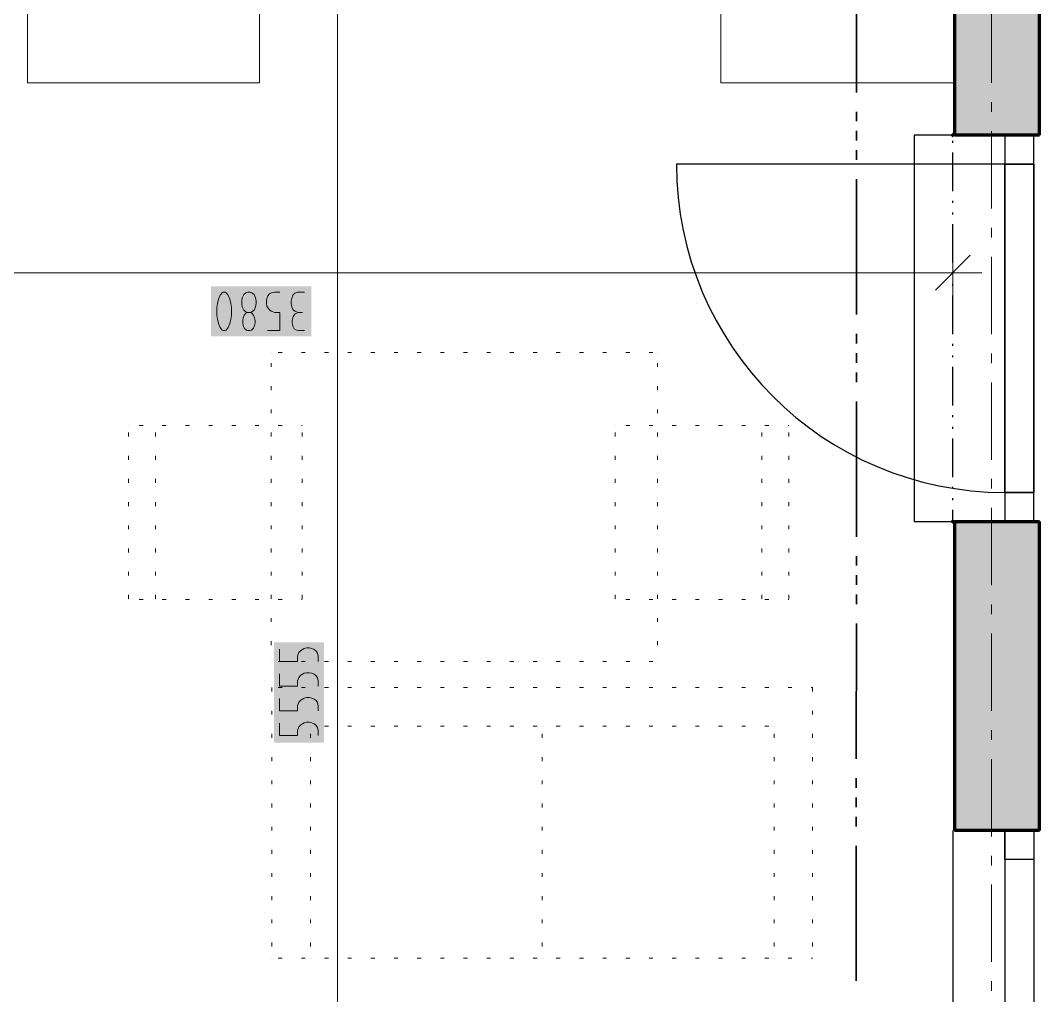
# Model space of a CAD drawing. Header units: millimetres. Extents: x 0 to 594, y 0 to 420.
# Drawn here: x 502.48 to 526.65, y 163.66 to 186.78 of the extents above; entities that cross this region are included whole.
import ezdxf

# ---------------------------------------------------------------- set-up
doc = ezdxf.new("R2010")
doc.units = ezdxf.units.MM
doc.header["$LTSCALE"] = 8
for name, color, linetype in [('PDF_Dvere', 7, 'Continuous'), ('PDF_Koty delkove', 7, 'Continuous'), ('PDF_Kuchyne', 7, 'Continuous'), ('PDF_Nabytek', 7, 'Continuous'), ('PDF_Obecne 0.25', 7, 'Continuous'), ('PDF_Okna', 7, 'Continuous'), ('PDF_Osy hlavni', 7, 'Continuous'), ('PDF_Pozarni useky', 7, 'Continuous'), ('PDF_Steny obvodove nosne', 7, 'Continuous'), ('PDF_Steny sendvic', 7, 'Continuous'), ('PDF_Zatepleni', 7, 'Continuous')]:
    doc.layers.add(name, color=color, linetype=linetype)

msp = doc.modelspace()

# ---------------------------------------------------------------- linework, layer by layer
at = {"layer": 'PDF_Dvere', "lineweight": 25}
for points in [[(526.508, 183.375), (526.508, 184.062), (525.821, 184.062), (525.821, 183.375)], [(526.508, 183.375), (525.821, 183.375)], [(526.508, 174.903), (526.508, 175.59), (525.821, 175.59), (525.821, 174.903)], [(526.508, 175.59), (525.821, 175.59)]]:
    msp.add_lwpolyline(points, close=True, dxfattribs=at)
msp.add_lwpolyline([(525.821, 183.375), (518.036, 183.375, 0.414213), (525.821, 175.59)], format="xyb", dxfattribs=at)
for points in [[(525.821, 175.59), (525.821, 183.375), (525.821, 175.59)], [(526.508, 175.59), (526.508, 183.375), (526.508, 175.59)]]:
    msp.add_lwpolyline(points, dxfattribs=at)
at = {"layer": 'PDF_Koty delkove', "lineweight": 18}
for points in [[(509.999, 145.412), (509.999, 174.668), (509.999, 180.632), (509.999, 181.276), (509.999, 187.129), (509.999, 196.289), (509.999, 197.617), (509.999, 198.533), (509.999, 215.064), (509.999, 216.576), (509.999, 218.453), (509.999, 240.434), (509.999, 242.312), (509.999, 243.823), (509.999, 260.355), (509.999, 261.27)], [(524.585, 181.486), (524.585, 180.799), (524.585, 180.112)], [(524.997, 181.211), (524.173, 180.387)], [(524.585, 180.799), (508.58, 180.799), (491.796, 180.799), (487.217, 180.799), (484.744, 180.799), (471.372, 180.799), (466.793, 180.799)], [(524.585, 180.799), (525.272, 180.799)], [(507.334, 179.425), (507.359, 179.44), (507.407, 179.501), (507.444, 179.593), (507.469, 179.7), (507.481, 179.791), (507.481, 179.974), (507.469, 180.065), (507.444, 180.173), (507.407, 180.264), (507.359, 180.325), (507.334, 180.341), (507.285, 180.341), (507.26, 180.325), (507.212, 180.264), (507.175, 180.173), (507.151, 180.065), (507.138, 179.974)], [(508.349, 180.249), (508.386, 180.294), (508.434, 180.325), (508.508, 180.341), (508.63, 180.341)], [(509.217, 180.341), (509.047, 180.341), (508.986, 180.31), (508.936, 180.264), (508.912, 180.188), (508.9, 180.127), (508.9, 180.065), (508.912, 179.989), (508.936, 179.929), (508.986, 179.883), (509.071, 179.852)], [(508.337, 179.425), (508.63, 179.425), (508.63, 179.852), (508.508, 179.852), (508.423, 179.883), (508.374, 179.929), (508.325, 180.005), (508.313, 180.065), (508.313, 180.127), (508.325, 180.188), (508.349, 180.249)], [(507.138, 179.974), (507.138, 179.791), (507.151, 179.7), (507.175, 179.593), (507.212, 179.501), (507.26, 179.44), (507.285, 179.425), (507.334, 179.425)], [(507.946, 179.852), (507.97, 179.836), (508.007, 179.791), (508.031, 179.73), (508.043, 179.669), (508.043, 179.607), (508.031, 179.547), (508.007, 179.486), (507.957, 179.44), (507.921, 179.425), (507.872, 179.425), (507.836, 179.44), (507.786, 179.486), (507.762, 179.547), (507.75, 179.607), (507.75, 179.669), (507.762, 179.73), (507.786, 179.791), (507.823, 179.836), (507.847, 179.852)], [(509.217, 179.425), (509.071, 179.425), (509.022, 179.44), (508.973, 179.471), (508.948, 179.517), (508.924, 179.607), (508.924, 179.669), (508.948, 179.76), (508.997, 179.822), (509.071, 179.852), (509.168, 179.852)], [(508.625, 171.878), (508.625, 171.585), (509.052, 171.585), (509.052, 171.707), (509.083, 171.793), (509.129, 171.842), (509.205, 171.89), (509.265, 171.903), (509.326, 171.903), (509.388, 171.89), (509.448, 171.866), (509.494, 171.829), (509.525, 171.781), (509.541, 171.707), (509.541, 171.585)], [(508.625, 171.291), (508.625, 170.998), (509.052, 170.998), (509.052, 171.12), (509.083, 171.205), (509.129, 171.255), (509.205, 171.303), (509.265, 171.315), (509.326, 171.315), (509.388, 171.303), (509.448, 171.279), (509.494, 171.242), (509.525, 171.194), (509.541, 171.12), (509.541, 170.998)], [(508.625, 170.704), (508.625, 170.411), (509.052, 170.411), (509.052, 170.533), (509.083, 170.618), (509.129, 170.667), (509.205, 170.716), (509.265, 170.728), (509.326, 170.728), (509.388, 170.716), (509.448, 170.692), (509.494, 170.655), (509.525, 170.607), (509.541, 170.533), (509.541, 170.411)], [(508.625, 170.117), (508.625, 169.824), (509.052, 169.824), (509.052, 169.946), (509.083, 170.031), (509.129, 170.08), (509.205, 170.129), (509.265, 170.141), (509.326, 170.141), (509.388, 170.129), (509.448, 170.105), (509.494, 170.068), (509.525, 170.019)], [(509.525, 170.019), (509.541, 169.946), (509.541, 169.824)]]:
    msp.add_lwpolyline(points, dxfattribs=at)
msp.add_lwpolyline([(507.726, 180.127), (507.726, 180.065), (507.738, 179.989), (507.774, 179.913), (507.823, 179.868), (507.847, 179.852), (507.946, 179.852), (507.97, 179.868), (508.019, 179.913), (508.056, 179.989), (508.068, 180.065), (508.068, 180.127), (508.056, 180.203), (508.019, 180.28), (507.97, 180.325), (507.921, 180.341), (507.872, 180.341), (507.823, 180.325), (507.774, 180.28), (507.738, 180.203)], close=True, dxfattribs=at)
at = {"layer": 'PDF_Koty delkove', "color": 7, "lineweight": 18, "true_color": 0xffffff, "transparency": 33554559}
for points in [[(509.38, 180.478), (507.001, 180.478), (509.38, 179.288), (507.001, 179.288)], [(509.678, 169.661), (509.678, 172.04), (508.488, 169.661), (508.488, 172.04)]]:
    msp.add_solid(points, dxfattribs=at)
at = {"layer": 'PDF_Kuchyne', "lineweight": 13}
msp.add_lwpolyline([(508.145, 196.289), (502.649, 196.289), (502.649, 185.298), (508.145, 185.298), (508.145, 190.794), (519.09, 190.794), (519.09, 185.298), (524.585, 185.298)], dxfattribs=at)
at = {"layer": 'PDF_Nabytek', "lineweight": 13}
for points in [[(508.428, 178.908), (508.428, 178.908)], [(508.428, 178.908), (508.428, 178.908)], [(508.683, 178.908), (508.592, 178.908)], [(509.233, 178.908), (509.141, 178.908)], [(509.782, 178.908), (509.691, 178.908)], [(510.332, 178.908), (510.24, 178.908)], [(510.881, 178.908), (510.79, 178.908)], [(511.431, 178.908), (511.339, 178.908)], [(511.98, 178.908), (511.889, 178.908)], [(512.53, 178.908), (512.438, 178.908)], [(513.08, 178.908), (512.988, 178.908)], [(513.629, 178.908), (513.537, 178.908)], [(514.179, 178.908), (514.087, 178.908)], [(514.728, 178.908), (514.637, 178.908)], [(515.278, 178.908), (515.186, 178.908)], [(515.827, 178.908), (515.736, 178.908)], [(516.377, 178.908), (516.285, 178.908)], [(516.926, 178.908), (516.835, 178.908)], [(517.476, 178.908), (517.384, 178.908)], [(517.587, 178.908), (517.587, 178.908)], [(517.587, 178.908), (517.587, 178.908)], [(508.428, 178.565), (508.428, 178.656)], [(517.587, 178.565), (517.587, 178.656)], [(508.428, 178.015), (508.428, 178.107)], [(517.587, 178.015), (517.587, 178.107)], [(508.428, 177.466), (508.428, 177.557)], [(517.587, 177.466), (517.587, 177.557)], [(505.038, 177.174), (505.038, 177.174)], [(505.038, 177.174), (505.038, 177.174)], [(505.386, 177.174), (505.295, 177.174)], [(505.679, 177.174), (505.679, 177.174)], [(505.936, 177.174), (505.844, 177.174)], [(506.485, 177.174), (506.394, 177.174)], [(507.035, 177.174), (506.943, 177.174)], [(507.584, 177.174), (507.493, 177.174)], [(508.134, 177.174), (508.042, 177.174)], [(508.683, 177.174), (508.592, 177.174)], [(509.159, 177.174), (509.141, 177.174)], [(509.159, 177.174), (509.159, 177.174)], [(509.159, 177.174), (509.159, 177.174)], [(516.578, 177.174), (516.578, 177.174)], [(516.578, 177.174), (516.578, 177.174)], [(516.926, 177.174), (516.835, 177.174)], [(517.476, 177.174), (517.384, 177.174)], [(518.025, 177.174), (517.934, 177.174)], [(518.575, 177.174), (518.483, 177.174)], [(519.124, 177.174), (519.033, 177.174)], [(519.674, 177.174), (519.582, 177.174)], [(520.058, 177.174), (520.058, 177.174)], [(520.223, 177.174), (520.132, 177.174)], [(520.699, 177.174), (520.681, 177.174)], [(520.699, 177.174), (520.699, 177.174)], [(505.038, 176.916), (505.038, 177.008)], [(505.679, 176.916), (505.679, 177.008)], [(508.428, 176.916), (508.428, 177.008)], [(509.159, 176.916), (509.159, 177.008)], [(516.578, 176.916), (516.578, 177.008)], [(517.587, 176.916), (517.587, 177.008)], [(520.058, 176.916), (520.058, 177.008)], [(520.699, 176.916), (520.699, 177.008)], [(505.038, 176.366), (505.038, 176.458)], [(505.679, 176.366), (505.679, 176.458)], [(508.428, 176.366), (508.428, 176.458)], [(509.159, 176.366), (509.159, 176.458)], [(516.578, 176.366), (516.578, 176.458)], [(517.587, 176.366), (517.587, 176.458)], [(520.058, 176.366), (520.058, 176.458)], [(520.699, 176.366), (520.699, 176.458)], [(505.038, 175.817), (505.038, 175.909)], [(505.679, 175.817), (505.679, 175.909)], [(508.428, 175.817), (508.428, 175.909)], [(509.159, 175.817), (509.159, 175.909)], [(516.578, 175.817), (516.578, 175.909)], [(517.587, 175.817), (517.587, 175.909)], [(520.058, 175.817), (520.058, 175.909)], [(520.699, 175.817), (520.699, 175.909)], [(505.038, 175.267), (505.038, 175.359)], [(505.679, 175.267), (505.679, 175.359)], [(508.428, 175.267), (508.428, 175.359)], [(509.159, 175.267), (509.159, 175.359)], [(516.578, 175.267), (516.578, 175.359)], [(517.587, 175.267), (517.587, 175.359)], [(520.058, 175.267), (520.058, 175.359)], [(520.699, 175.267), (520.699, 175.359)], [(505.038, 174.718), (505.038, 174.809)], [(505.679, 174.718), (505.679, 174.809)], [(508.428, 174.718), (508.428, 174.809)], [(509.159, 174.718), (509.159, 174.809)], [(516.578, 174.718), (516.578, 174.809)], [(517.587, 174.718), (517.587, 174.809)], [(520.058, 174.718), (520.058, 174.809)], [(520.699, 174.718), (520.699, 174.809)], [(505.038, 174.168), (505.038, 174.26)], [(505.679, 174.168), (505.679, 174.26)], [(508.428, 174.168), (508.428, 174.26)], [(509.159, 174.168), (509.159, 174.26)], [(516.578, 174.168), (516.578, 174.26)], [(517.587, 174.168), (517.587, 174.26)], [(520.058, 174.168), (520.058, 174.26)], [(520.699, 174.168), (520.699, 174.26)], [(505.038, 173.619), (505.038, 173.71)], [(505.679, 173.619), (505.679, 173.71)], [(508.428, 173.619), (508.428, 173.71)], [(509.159, 173.619), (509.159, 173.71)], [(516.578, 173.619), (516.578, 173.71)], [(517.587, 173.619), (517.587, 173.71)], [(520.058, 173.619), (520.058, 173.71)], [(520.699, 173.619), (520.699, 173.71)], [(505.038, 173.069), (505.038, 173.161)], [(505.038, 173.053), (505.038, 173.053)], [(505.038, 173.053), (505.038, 173.053)], [(505.386, 173.053), (505.295, 173.053)], [(505.679, 173.069), (505.679, 173.161)], [(505.679, 173.053), (505.679, 173.053)], [(505.936, 173.053), (505.844, 173.053)], [(506.485, 173.053), (506.394, 173.053)], [(507.035, 173.053), (506.943, 173.053)], [(507.584, 173.053), (507.493, 173.053)], [(508.134, 173.053), (508.042, 173.053)], [(508.428, 173.069), (508.428, 173.161)], [(508.683, 173.053), (508.592, 173.053)], [(509.159, 173.053), (509.141, 173.053)], [(509.159, 173.069), (509.159, 173.161)], [(509.159, 173.053), (509.159, 173.053)], [(509.159, 173.053), (509.159, 173.053)], [(516.578, 173.069), (516.578, 173.161)], [(516.578, 173.053), (516.578, 173.053)], [(516.578, 173.053), (516.578, 173.053)], [(516.926, 173.053), (516.835, 173.053)], [(517.476, 173.053), (517.384, 173.053)], [(517.587, 173.069), (517.587, 173.161)], [(518.025, 173.053), (517.934, 173.053)], [(518.575, 173.053), (518.483, 173.053)], [(519.124, 173.053), (519.033, 173.053)], [(519.674, 173.053), (519.582, 173.053)], [(520.058, 173.069), (520.058, 173.161)], [(520.058, 173.053), (520.058, 173.053)], [(520.223, 173.053), (520.132, 173.053)], [(520.699, 173.053), (520.681, 173.053)], [(520.699, 173.069), (520.699, 173.161)], [(520.699, 173.053), (520.699, 173.053)], [(520.699, 173.053), (520.699, 173.053)], [(508.428, 172.52), (508.428, 172.611)], [(517.587, 172.52), (517.587, 172.611)], [(508.428, 171.97), (508.428, 172.062)], [(517.587, 171.97), (517.587, 172.062)], [(508.428, 171.58), (508.428, 171.58)], [(508.428, 171.58), (508.428, 171.58)], [(508.683, 171.58), (508.592, 171.58)], [(509.233, 171.58), (509.141, 171.58)], [(509.782, 171.58), (509.691, 171.58)], [(510.332, 171.58), (510.24, 171.58)], [(510.881, 171.58), (510.79, 171.58)], [(511.431, 171.58), (511.339, 171.58)], [(511.98, 171.58), (511.889, 171.58)], [(512.53, 171.58), (512.438, 171.58)], [(513.08, 171.58), (512.988, 171.58)], [(513.629, 171.58), (513.537, 171.58)], [(514.179, 171.58), (514.087, 171.58)], [(514.728, 171.58), (514.637, 171.58)], [(515.278, 171.58), (515.186, 171.58)], [(515.827, 171.58), (515.736, 171.58)], [(516.377, 171.58), (516.285, 171.58)], [(516.926, 171.58), (516.835, 171.58)], [(517.476, 171.58), (517.384, 171.58)], [(517.587, 171.58), (517.587, 171.58)], [(517.587, 171.58), (517.587, 171.58)], [(508.442, 170.964), (508.442, 170.964)], [(508.442, 170.964), (508.442, 170.964)], [(508.442, 170.871), (508.442, 170.963)], [(508.683, 170.964), (508.592, 170.964)], [(509.233, 170.964), (509.141, 170.964)], [(509.782, 170.964), (509.691, 170.964)], [(510.332, 170.964), (510.24, 170.964)], [(510.881, 170.964), (510.79, 170.964)], [(511.431, 170.964), (511.339, 170.964)], [(511.98, 170.964), (511.889, 170.964)], [(512.53, 170.964), (512.438, 170.964)], [(513.08, 170.964), (512.988, 170.964)], [(513.629, 170.964), (513.537, 170.964)], [(514.179, 170.964), (514.087, 170.964)], [(514.728, 170.964), (514.637, 170.964)], [(515.278, 170.964), (515.186, 170.964)], [(515.827, 170.964), (515.736, 170.964)], [(516.377, 170.964), (516.285, 170.964)], [(516.926, 170.964), (516.835, 170.964)], [(517.476, 170.964), (517.384, 170.964)], [(518.025, 170.964), (517.934, 170.964)], [(518.575, 170.964), (518.483, 170.964)], [(519.124, 170.964), (519.033, 170.964)], [(519.674, 170.964), (519.582, 170.964)], [(520.223, 170.964), (520.132, 170.964)], [(520.773, 170.964), (520.681, 170.964)], [(521.264, 170.964), (521.231, 170.964)], [(521.264, 170.964), (521.264, 170.964)], [(521.264, 170.964), (521.264, 170.964)], [(521.264, 170.871), (521.264, 170.963)], [(508.442, 170.322), (508.442, 170.413)], [(521.264, 170.322), (521.264, 170.413)], [(509.358, 170.048), (509.358, 170.048)], [(509.358, 170.048), (509.358, 170.048)], [(509.782, 170.048), (509.691, 170.048)], [(510.332, 170.048), (510.24, 170.048)], [(510.881, 170.048), (510.79, 170.048)], [(511.431, 170.048), (511.339, 170.048)], [(511.98, 170.048), (511.889, 170.048)], [(512.53, 170.048), (512.438, 170.048)], [(513.08, 170.048), (512.988, 170.048)], [(513.629, 170.048), (513.537, 170.048)], [(514.179, 170.048), (514.087, 170.048)], [(514.728, 170.048), (514.637, 170.048)], [(514.853, 170.048), (514.853, 170.048)], [(515.278, 170.048), (515.186, 170.048)], [(515.827, 170.048), (515.736, 170.048)], [(516.377, 170.048), (516.285, 170.048)], [(516.926, 170.048), (516.835, 170.048)], [(517.476, 170.048), (517.384, 170.048)], [(518.025, 170.048), (517.934, 170.048)], [(518.575, 170.048), (518.483, 170.048)], [(519.124, 170.048), (519.033, 170.048)], [(519.674, 170.048), (519.582, 170.048)], [(520.223, 170.048), (520.132, 170.048)], [(520.348, 170.048), (520.348, 170.048)], [(520.348, 170.048), (520.348, 170.048)], [(508.442, 169.772), (508.442, 169.864)], [(509.358, 169.772), (509.358, 169.864)], [(514.853, 169.772), (514.853, 169.864)], [(520.348, 169.772), (520.348, 169.864)], [(521.264, 169.772), (521.264, 169.864)], [(508.442, 169.223), (508.442, 169.314)], [(509.358, 169.223), (509.358, 169.314)], [(514.853, 169.223), (514.853, 169.314)], [(520.348, 169.223), (520.348, 169.314)], [(521.264, 169.223), (521.264, 169.314)], [(508.442, 168.673), (508.442, 168.765)], [(509.358, 168.673), (509.358, 168.765)], [(514.853, 168.673), (514.853, 168.765)], [(520.348, 168.673), (520.348, 168.765)], [(521.264, 168.673), (521.264, 168.765)], [(508.442, 168.124), (508.442, 168.215)], [(509.358, 168.124), (509.358, 168.215)], [(514.853, 168.124), (514.853, 168.215)], [(520.348, 168.124), (520.348, 168.215)], [(521.264, 168.124), (521.264, 168.215)], [(508.442, 167.574), (508.442, 167.666)], [(509.358, 167.574), (509.358, 167.666)], [(514.853, 167.574), (514.853, 167.666)], [(520.348, 167.574), (520.348, 167.666)], [(521.264, 167.574), (521.264, 167.666)], [(508.442, 167.025), (508.442, 167.116)], [(509.358, 167.025), (509.358, 167.116)], [(514.853, 167.025), (514.853, 167.116)], [(520.348, 167.025), (520.348, 167.116)], [(521.264, 167.025), (521.264, 167.116)], [(508.442, 166.475), (508.442, 166.567)], [(509.358, 166.475), (509.358, 166.567)], [(514.853, 166.475), (514.853, 166.567)], [(520.348, 166.475), (520.348, 166.567)], [(521.264, 166.475), (521.264, 166.567)], [(508.442, 165.925), (508.442, 166.017)], [(509.358, 165.925), (509.358, 166.017)], [(514.853, 165.925), (514.853, 166.017)], [(520.348, 165.925), (520.348, 166.017)], [(521.264, 165.925), (521.264, 166.017)], [(508.442, 165.376), (508.442, 165.468)], [(509.358, 165.376), (509.358, 165.468)], [(514.853, 165.376), (514.853, 165.468)], [(520.348, 165.376), (520.348, 165.468)], [(521.264, 165.376), (521.264, 165.468)], [(508.442, 164.826), (508.442, 164.918)], [(509.358, 164.826), (509.358, 164.918)], [(514.853, 164.826), (514.853, 164.918)], [(520.348, 164.826), (520.348, 164.918)], [(521.264, 164.826), (521.264, 164.918)], [(508.442, 164.553), (508.442, 164.553)], [(508.442, 164.553), (508.442, 164.553)], [(508.683, 164.553), (508.592, 164.553)], [(509.233, 164.553), (509.141, 164.553)], [(509.358, 164.553), (509.358, 164.553)], [(509.782, 164.553), (509.691, 164.553)], [(510.332, 164.553), (510.24, 164.553)], [(510.881, 164.553), (510.79, 164.553)], [(511.431, 164.553), (511.339, 164.553)], [(511.98, 164.553), (511.889, 164.553)], [(512.53, 164.553), (512.438, 164.553)], [(513.08, 164.553), (512.988, 164.553)], [(513.629, 164.553), (513.537, 164.553)], [(514.179, 164.553), (514.087, 164.553)], [(514.728, 164.553), (514.637, 164.553)], [(514.853, 164.553), (514.853, 164.553)], [(515.278, 164.553), (515.186, 164.553)], [(515.827, 164.553), (515.736, 164.553)], [(516.377, 164.553), (516.285, 164.553)], [(516.926, 164.553), (516.835, 164.553)], [(517.476, 164.553), (517.384, 164.553)], [(518.025, 164.553), (517.934, 164.553)], [(518.575, 164.553), (518.483, 164.553)], [(519.124, 164.553), (519.033, 164.553)], [(519.674, 164.553), (519.582, 164.553)], [(520.223, 164.553), (520.132, 164.553)], [(520.348, 164.553), (520.348, 164.553)], [(520.773, 164.553), (520.681, 164.553)], [(521.264, 164.553), (521.231, 164.553)], [(521.264, 164.553), (521.264, 164.553)], [(521.264, 164.553), (521.264, 164.553)]]:
    msp.add_lwpolyline(points, dxfattribs=at)
at = {"layer": 'PDF_Obecne 0.25', "lineweight": 25}
msp.add_lwpolyline([(524.585, 184.062), (523.669, 184.062), (523.669, 174.903), (524.585, 174.903)], dxfattribs=at)
at = {"layer": 'PDF_Okna', "lineweight": 25}
for points in [[(524.585, 167.576), (524.585, 151.09)], [(525.821, 167.576), (525.821, 151.09)], [(526.508, 167.576), (526.508, 151.09)]]:
    msp.add_lwpolyline(points, dxfattribs=at)
msp.add_lwpolyline([(526.508, 167.576), (526.508, 166.889), (525.821, 166.889), (525.821, 167.576)], close=True, dxfattribs=at)
at = {"layer": 'PDF_Osy hlavni', "lineweight": 18}
for points in [[(525.501, 185.296), (525.501, 187.128)], [(525.501, 184.609), (525.501, 184.838)], [(525.501, 182.32), (525.501, 184.151)], [(525.501, 181.633), (525.501, 181.862)], [(525.501, 179.343), (525.501, 181.175)], [(525.501, 178.656), (525.501, 178.885)], [(525.501, 176.366), (525.501, 178.198)], [(525.501, 175.68), (525.501, 175.909)], [(525.501, 173.39), (525.501, 175.222)], [(525.501, 172.703), (525.501, 172.932)], [(525.501, 170.413), (525.501, 172.245)], [(525.501, 169.726), (525.501, 169.955)], [(525.501, 167.437), (525.501, 169.268)], [(525.501, 166.75), (525.501, 166.979)], [(525.501, 164.46), (525.501, 166.292)], [(525.501, 163.773), (525.501, 164.002)]]:
    msp.add_lwpolyline(points, dxfattribs=at)
at = {"layer": 'PDF_Pozarni useky', "lineweight": 35}
for points in [[(522.302, 185.074), (522.302, 188.279)], [(522.302, 184.387), (522.302, 184.616)], [(522.302, 183.929), (522.302, 184.158)], [(522.301, 183.471), (522.302, 183.7)], [(522.301, 179.807), (522.301, 183.013)], [(522.301, 179.121), (522.301, 179.349)], [(522.301, 178.663), (522.301, 178.892)], [(522.301, 178.205), (522.301, 178.434)], [(522.3, 174.541), (522.3, 177.747)], [(522.3, 173.854), (522.3, 174.083)], [(522.3, 173.396), (522.3, 173.625)], [(522.3, 172.938), (522.3, 173.167)], [(522.299, 169.275), (522.3, 172.48)], [(522.299, 168.588), (522.299, 168.817)], [(522.299, 168.13), (522.299, 168.359)], [(522.299, 167.672), (522.299, 167.901)], [(522.298, 164.009), (522.299, 167.214)]]:
    msp.add_lwpolyline(points, dxfattribs=at)
at = {"layer": 'PDF_Steny obvodove nosne', "lineweight": 70}
for points in [[(524.631, 198.533), (524.631, 197.617), (524.631, 196.289), (524.631, 184.062)], [(526.645, 184.062), (526.645, 198.533)], [(526.645, 184.062), (526.508, 184.062), (525.821, 184.062), (524.631, 184.062)], [(524.631, 174.903), (524.631, 167.576)], [(524.631, 174.903), (525.821, 174.903), (526.508, 174.903), (526.645, 174.903)], [(526.645, 167.576), (526.645, 174.903)], [(526.645, 167.576), (526.508, 167.576), (525.821, 167.576), (524.631, 167.576)]]:
    msp.add_lwpolyline(points, dxfattribs=at)
at = {"layer": 'PDF_Steny obvodove nosne', "color": 9, "lineweight": 9, "true_color": 0xc0c0c0, "transparency": 33554559}
for points in [[(524.631, 198.533), (524.631, 184.062), (526.645, 198.533), (526.645, 184.062)], [(524.631, 174.903), (524.631, 167.576), (526.645, 174.903), (526.645, 167.576)]]:
    msp.add_solid(points, dxfattribs=at)
at = {"layer": 'PDF_Steny sendvic', "lineweight": 25}
for points in [[(524.585, 183.877), (524.585, 183.922)], [(524.585, 182.732), (524.585, 183.648)], [(524.585, 182.457), (524.585, 182.503)], [(524.585, 182.182), (524.585, 182.228)], [(524.585, 181.037), (524.585, 181.953)], [(524.585, 180.763), (524.585, 180.808)], [(524.585, 180.488), (524.585, 180.534)], [(524.585, 179.343), (524.585, 180.259)], [(524.585, 179.068), (524.585, 179.114)], [(524.585, 178.794), (524.585, 178.839)], [(524.585, 177.649), (524.585, 178.565)], [(524.585, 177.374), (524.585, 177.42)], [(524.585, 177.099), (524.585, 177.145)], [(524.585, 175.954), (524.585, 176.87)], [(524.585, 175.68), (524.585, 175.725)], [(524.585, 175.405), (524.585, 175.451)], [(524.585, 174.903), (524.585, 175.176)]]:
    msp.add_lwpolyline(points, dxfattribs=at)
at = {"layer": 'PDF_Steny sendvic', "lineweight": 25, "transparency": 33554559}
for points in [[(524.585, 184.005), (524.528, 184.062), (524.642, 184.062), (524.585, 184.119)], [(524.585, 174.846), (524.528, 174.903), (524.642, 174.903), (524.585, 174.96)]]:
    msp.add_solid(points, dxfattribs=at)
at = {"layer": 'PDF_Zatepleni', "lineweight": 35}
for points in [[(526.645, 198.533), (526.645, 184.062)], [(526.645, 174.903), (526.645, 167.576)]]:
    msp.add_lwpolyline(points, dxfattribs=at)

doc.saveas('drawing.dxf')
